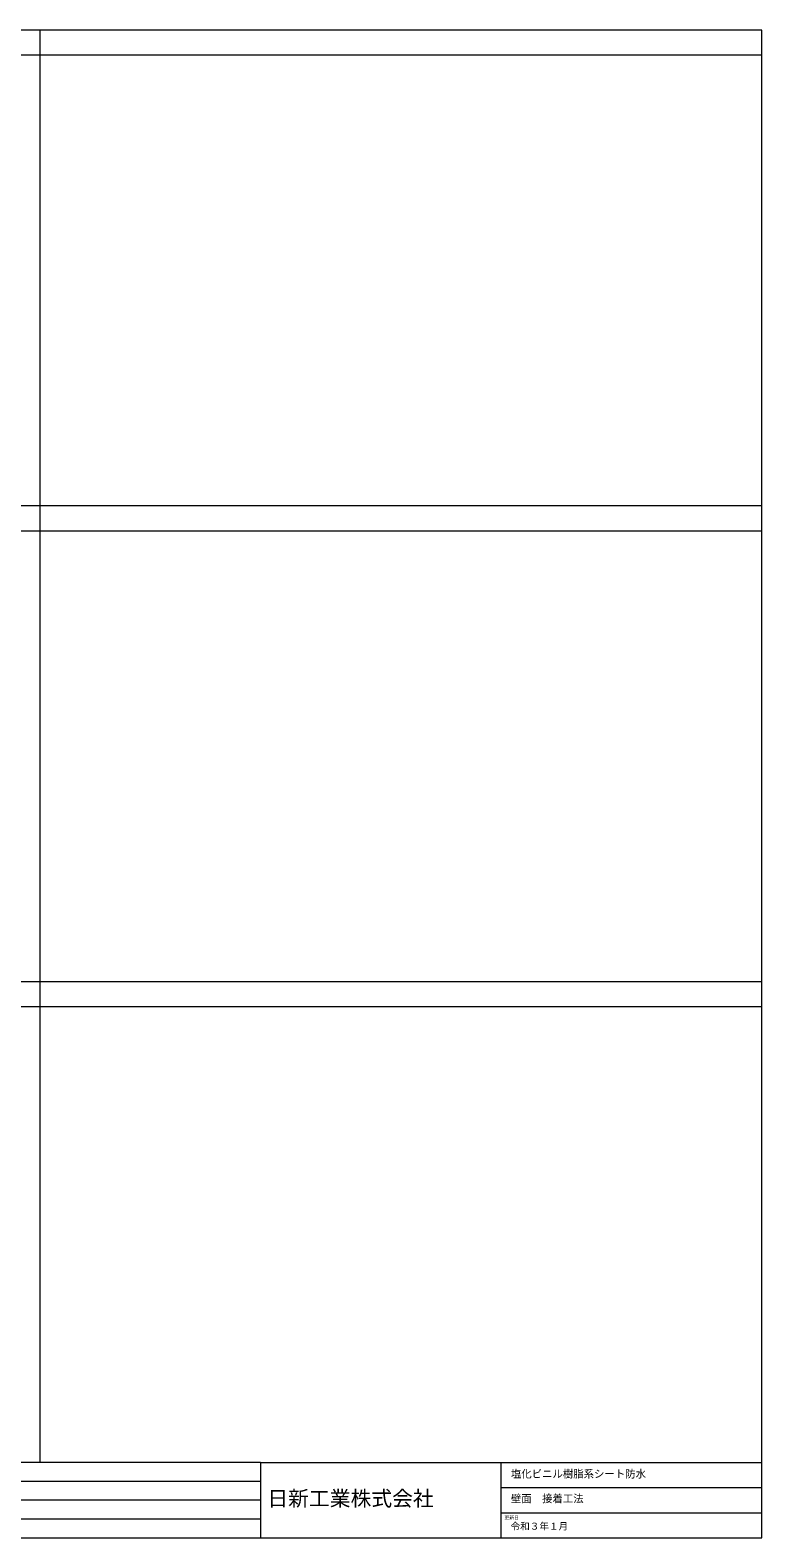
# Model space of a CAD drawing. Units: millimetres, scale not verified. Extents: x -3038 to 3038, y -2115 to 2115.
# Drawn here: x 984 to 3038, y -2115 to 2115 of the extents above; entities that cross this region are included whole.
import ezdxf
from ezdxf.enums import TextEntityAlignment as Align

# ---------------------------------------------------------------- set-up
doc = ezdxf.new("R2010")
doc.units = ezdxf.units.MM
doc.header["$LTSCALE"] = 5
doc.layers.add('0-0_0', color=7, linetype='Continuous')
doc.layers.add('0-A_枠___1', color=7, linetype='Continuous')
doc.layers.add('0-7_枠', color=7, linetype='Continuous', lineweight=18)
doc.styles.add('ＭＳ ゴシック', font='')
doc.styles.get('ＭＳ ゴシック').set_extended_font_data('MS Gothic')

# ---------------------------------------------------------------- blocks, each defined once
blk = doc.blocks.new('U14')
at = {"layer": '0-A_枠___1', "style": 'ＭＳ ゴシック'}
blk.add_text('日新工業株式会社', height=42.77, dxfattribs=at).set_placement((4687.548, 76.331), align=Align.BOTTOM_LEFT)
blk = doc.blocks.new('U17')
at = {"layer": '0-A_枠___1', "style": 'ＭＳ ゴシック'}
blk.add_text('更新日', height=9.622, dxfattribs=at).set_placement((5352.838, 49.03), align=Align.BOTTOM_LEFT)
blk = doc.blocks.new('U18')
at = {"layer": '0-A_枠___1', "style": 'ＭＳ ゴシック'}
blk.add_text('壁面\u3000接着工法', height=21.38, dxfattribs=at).set_placement((5370.801, 93.051), align=Align.BOTTOM_LEFT)
blk = doc.blocks.new('U27')
at = {"layer": '0-A_枠___1', "style": 'ＭＳ ゴシック'}
blk.add_text('塩化ビニル樹脂系シート防水', height=21.38, dxfattribs=at).set_placement((5370.801, 162.362), align=Align.BOTTOM_LEFT)
blk = doc.blocks.new('U28')
at = {"layer": '0-A_枠___1', "style": 'ＭＳ ゴシック'}
blk.add_text('令和３年１月', height=19.24, dxfattribs=at).set_placement((5369.968, 17.086), align=Align.BOTTOM_LEFT)

msp = doc.modelspace()

# ---------------------------------------------------------------- linework, layer by layer
at = {"layer": '0-7_枠'}
for p, q in [((1012.5, -1903.958), (1012.5, 2115)), ((3037.5, 2044.653), (-3037.5, 2044.653)), ((3037.5, 780), (-3037.5, 780)), ((3037.5, 709.653), (-3037.5, 709.653)), ((3037.5, -555), (-3037.5, -555)), ((3037.5, -625.347), (-3037.5, -625.347)), ((1630.552, -1903.958), (-3037.5, -1903.958)), ((1630.552, -1903.958), (3037.5, -1903.958)), ((1630.552, -1903.958), (1630.552, -2115)), ((2304.746, -1903.958), (2304.746, -2115)), ((1630.552, -1956.718), (-3037.5, -1956.718)), ((3037.5, -1974.305), (2304.746, -1974.305)), ((1630.552, -2009.479), (-3037.5, -2009.479)), ((1630.552, -2062.239), (-3037.5, -2062.239)), ((2304.746, -2044.653), (3037.5, -2044.653))]:
    msp.add_line(p, q, dxfattribs=at)
msp.add_lwpolyline([(-3037.5, -2115), (3037.5, -2115), (3037.5, 2115), (-3037.5, 2115)], close=True, dxfattribs=at)

# ---------------------------------------------------------------- block references
at = {"layer": '0-0_0'}
for name in ['U27', 'U14', 'U18', 'U17', 'U28']:
    msp.add_blockref(name, (-3037.5, -2115), dxfattribs=at)

doc.saveas('drawing.dxf')
